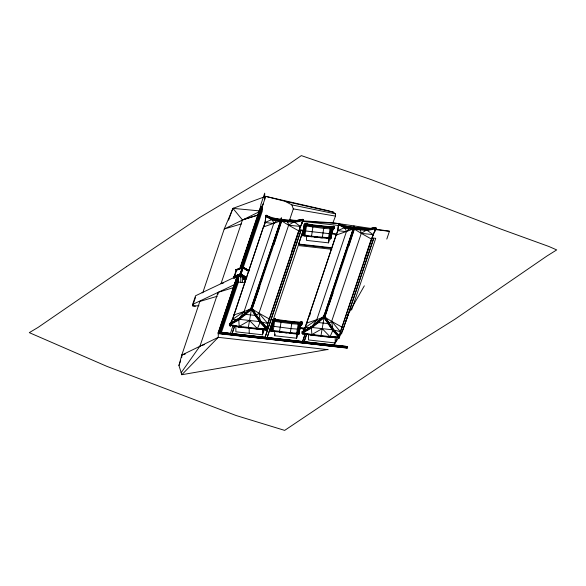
<?xml version="1.0" encoding="UTF-8"?>
<svg xmlns="http://www.w3.org/2000/svg" width="586" height="586" viewBox="0 0 586 586"><rect width="100%" height="100%" fill="white"/><g stroke="black" fill="none" stroke-linecap="round" stroke-linejoin="round"><path stroke-width="0.88" d="M236.92 278.724L236.92 277.141M264.704 199.401L264.704 193.168L260.792 204.77L260.792 206.704M281.09 219.391L250.867 308.492L250.867 309.225L281.09 219.391L281.514 219.442L281.859 219.845L271.941 250.076L251.965 309.349M323.523 317.378L353.417 227.873L354.178 227.595L354.515 227.998L344.597 258.228L324.622 317.502L323.523 317.378L353.754 227.551M347.256 348.121L218.204 333.309L218.424 332.072L347.483 346.553L347.271 347.798L218.204 333.309M275.523 318.982L274.841 320.352L275.523 318.982L274.607 318.799M307.167 223.354L306.471 223.427L306.419 224.116L307.167 223.354L307.328 224.306M301.058 321.853L300.999 322.542L301.922 322.564L301.768 321.655L300.435 322.527L301.307 321.648M332.863 227.17L332.914 226.482L333.624 226.284L333.786 227.192M307.379 223.61L305.797 224.812L306.471 223.427M306.698 224.987L306.764 224.292L306.097 223.94L304.881 224.628L305.797 224.812M332.233 227.851L333.163 226.277M300.816 322.578L300.684 324.322L291.909 323.75L272.351 321.143L272.483 319.399L292.04 322L300.816 322.578L298.933 334.13L296.626 334.064L270.6 330.951L272.541 320.579M274.849 320.447L274.79 319.846L273.135 331.134L271.113 330.738L270.886 331.207L271.047 330.533M292.099 322.608L292.04 322L290.158 333.559L290.319 333.09L292.81 333.478M302.464 235.579L304.346 224.028L313.122 225.42L332.672 227.207L332.636 229.258L330.79 238.758L304.764 236.026L302.464 235.579L304.346 224.028M330.431 227.734L330.372 227.134L328.49 237.865L328.504 242.853L306.515 240.385L306.515 235.865M332.54 228.95L332.672 227.207M302.625 322.337L300.779 323.809L298.648 334.32L300.493 325.706L302.112 324.234L302.625 322.337L293.85 321.765L275.383 319.37M331.39 235.689L332.35 230.335L334.481 227.793L334.481 226.965L334.005 226.95L333.163 227.873L333.844 226.496M233.521 276.753L233.821 277.215L240.026 274.929L242.692 266.784L243.065 266.828L240.663 273.984L233.521 276.753L240.055 274.138M242.348 267.319L235.777 269.736M248.64 271.428L243.212 268.212L243.241 267.414L262.264 211.165L262.579 207.305L240.026 274.197M265.011 223.185L265.905 215.831L265.011 223.185L263.649 226.958M336.313 235.111L337.668 231.338L338.569 223.984L354.134 228.306M337.668 231.338L338.569 223.984M266.022 328.797L266.425 327.845L267.018 327.867L266.022 328.797L259.906 322.205L255.481 316.022L251.094 309.166L252.214 308.397M338.679 336.95L339.089 335.998L339.675 336.02L338.679 336.95L332.562 330.358L323.75 317.319L324.351 316.616L324.878 316.557L329.244 323.384L329.054 323.802M251.409 309.547L248.222 328.109L248.325 327.603M324.065 317.7L320.879 336.269L320.981 335.756M275.903 220.182L272.365 219.369L265.011 222.468L232.327 319.546L229.338 325.157L239.235 327.105L257.203 329.12L266.813 329.369L267.714 323.516L300.398 226.438L303.387 220.036L302.955 219.296L294.165 220.944L281.324 220.006M252.295 309.108L258.99 313.21L267.714 323.516L266.813 329.369L266.337 328.819M312.367 326.021L316.77 319.7L346.392 231.697L345.022 227.529L337.668 230.62L304.991 327.699L302.002 333.317L311.899 335.258L329.867 337.272L339.477 337.521L340.371 331.669L373.055 234.598L376.044 228.196L374.337 228.511M324.952 317.268L331.647 321.37L340.371 331.669L339.477 337.521L339.001 336.972M302.588 220.131L302.955 219.296M273.926 244.75L281.859 220.556L294.487 221.669L303.314 220.014L303.196 220.68L294.297 222.343L281.478 221.2L281.522 219.816M354.178 227.969L366.821 229.097L375.619 227.449L375.978 228.166L375.853 228.833L366.961 230.503L354.134 229.36L354.413 228.174L353.841 228.137L360.756 229.104L360.522 230.291M272.204 322.783L270.6 330.951M272.351 321.97L272.483 319.399M272.387 326.197L271.926 326.124L273.061 320.41L273.75 320.754L273.75 321.414M273.515 320.505L271.919 328.79L272.219 329.31L271.296 329.164L273.061 320.41M273.75 320.754L272.219 329.31M304.691 225.2L303.109 233.426L304.083 233.939L305.379 225.134L304.691 225.2L303.592 231.529M304.925 225.039L302.94 234.847M305.379 225.134L303.782 233.426L304.083 233.939M305.606 225.383L304.031 233.572M299.285 323.619L297.761 332.174L298.67 332.233L300.2 323.64L299.512 323.421L299.285 324.278M299.16 324.93L297.761 332.174M299.512 323.421L297.703 331.808M299.973 323.435L298.611 331.866M298.45 333.288L300.2 323.64M299.798 328.387L300.244 325.955M300.398 325.142L302.339 323.157L302.112 324.234M332.064 228.269L330.526 236.861L329.566 236.436L331.149 228.247L331.83 228.064L330.314 237.916M331.376 228.049L330.248 233.763L304.251 230.825M331.83 228.064L330.475 236.495M331.229 236.048L330.504 238.949L332.35 229.251L332.35 231.096L331.918 231.089M218.373 332.225L347.483 346.553M233.382 325.604L239.235 327.105L239.337 326.592L241.183 327.098M262.682 328.936L257.203 329.12L257.305 328.614L255.511 328.409M306.038 333.756L311.899 335.258L312.001 334.745M335.346 337.096L329.867 337.272L329.969 336.767M271.084 330.218L272.08 325.721L272.849 326.27M272.168 328.944L272.79 325.933M298.933 334.13L299.776 329.193M329.618 236.803L330.394 233.338L331.639 233.821L332.636 228.437L334.481 226.965M330.79 238.758L331.639 233.821L331.354 234.642M347.388 347.124L218.19 332.636L218.856 332.101L236.978 278.284M241.066 268.036L261.752 206.602C261.759 205.789 259.92 207.114 260.792 207.1L240.399 267.677M267.018 327.867L260.946 321.326L259.906 322.205L260.946 321.326L256.404 315.136L255.481 316.022M332.562 330.358L333.61 329.479L324.703 316.477M233.382 208.206L232.21 210.11L228.599 220.175M333.969 228.862C334.892 226.313 332.269 230.357 334.481 227.793M327.2 349.578L181.836 374.71L178.95 365.51L181.785 355.072L199.841 301.453L217.208 296.274M294.297 222.343L294.165 220.944L287.536 220.915L294.392 221.156L303.189 219.508M366.961 230.503L366.821 229.097L374.483 227.786M232.569 319.502L263.378 226.994L280.35 220.981M303.387 220.036L300.398 227.156L267.714 324.234M305.225 327.655L336.034 235.154L353.006 229.133M376.044 228.196L373.055 235.308L340.371 332.387M281.514 219.442L251.628 308.207L251.965 308.617M354.178 227.595L324.292 316.359L324.629 316.77M348.853 245.988L354.523 228.708M218.19 333.639L347.315 347.938M218.541 332.599L218.424 332.072L347.666 346.897M262.184 206.88L263.29 203.576M195.424 306.192L192.633 305.877L192.633 304.434L195.548 295.769L234.466 277.317M192.633 305.877L195.548 297.212M181.111 372.813L200.024 345.996L218.073 292.377L233.704 287.55M245.922 279.214L240.326 275.896L233.953 278.24L233.682 277.632L236.37 269.641L243.468 267.45M233.953 278.24L236.378 271.047M218.19 332.636L236.847 277.193M239.557 269.091L260.536 206.785M235.323 282.635L234.913 283.858L234.913 282.943M235.609 281.778L237.052 277.5M218.512 332.672L236.663 277.683L237.264 277.434M237.381 276.812L237.337 278.526C238.451 277.2 235.953 277.068 237.337 277.852M240.45 267.97L261.136 206.528M237.726 276.277L219.018 332.123L219.472 332.167L237.879 277.5L237.652 277.149L219.245 331.822M240.612 267.985L261.393 206.287M240.839 267.692L261.524 206.25M219.376 331.888L237.784 277.222M240.971 267.758L261.656 206.316M219.472 332.02L237.879 277.346M241.066 267.89L261.752 206.448M238.041 277.522L219.633 332.189L220.241 332.577L238.641 277.911L237.879 277.5M241.227 268.058L261.752 206.602M262.147 206.997L265.722 196.376L327.786 210.586L333.463 212.176L335.412 213.846L335.507 216.102L332.914 222.775L302.222 220.797M219.984 332.833L223.12 323.523M224.262 320.124L238.707 278.204L220.307 332.87M243 264.462L253.093 234.481M261.971 208.118L253.709 233.66M242.121 267.582L262.513 207.005L261.913 206.616M242.692 266.784L239.879 275.347L240.157 275.955M240.465 274.761L240.282 273.97L233.477 276.555M246.34 278.247L240.912 275.024L240.663 274.167L243.065 266.828M240.912 274.299L243.065 267.011M221.427 332.467L238.392 282.064L238.392 278.167M243.322 267.143L240.494 275.991M240.956 276.138L240.326 277.119L240.67 276.109M243.63 279.229L244.274 278.255L243.63 279.229C242.487 277.632 245.029 278.079 243.63 278.562M230.21 325.223L230.32 326.219M230.401 333.463L233.023 325.67M232.071 333.295L234.7 325.494M232.071 333.903L234.7 326.094M253.291 303.482L257.071 292.26M258.521 287.953L273.039 244.816M295.586 220.658L289.601 219.984L293.315 208.902L291.828 204.888L285.184 201.335L265.722 196.376L232.942 208.367L242.458 219.94L220.995 283.712L223.596 282.906M264.132 329.281L262.733 333.449L262.733 329.339M235.858 325.963L235.858 331.801L262.543 334.796L264.586 328.739M291.476 252.148L298.157 232.305M266.015 329.083L265.963 330.563L266.073 328.9M264.791 337.866L300.977 230.379L299.197 230.173M265.084 337.609L300.977 230.379M266.857 338.217L271.34 324.908L267.135 337.866M298.567 244.516L303.05 230.723L298.567 244.516L331.713 248.237M271.677 324.38L298.23 245.527L331.83 249.299M302.903 235.162L302.75 235.836L302.977 235.367L304.317 235.631M298.296 333.317L296.641 338.225L274.658 335.756L275.208 334.123M281.258 320.791L279.375 332.35L279.537 331.874L281.397 332.284M298.508 322.505L296.626 333.236L296.641 338.225M328.49 238.692L328.643 238.216L330.731 238.48L326.285 238.231M296.626 334.064L296.787 333.588M328.504 242.853L330.152 237.945M330.504 238.751L330.665 238.275M298.648 334.123L298.809 333.646L296.853 333.793M302.969 333.39L303.079 334.386M309.555 315.957L310.426 313.364M302.273 342.187L305.079 333.874M302.559 341.843L305.357 333.522M303.863 342.253L306.786 333.588M304.156 341.99L306.786 334.181M326.534 309.906L330.306 298.692M331.757 294.377L345.41 253.833M346.575 250.383L348.025 246.069M308.514 334.613L308.514 339.953L335.199 342.949L337.236 336.906M364.712 258.58L370.813 240.458M341.47 334.079L373.641 238.531L371.824 238.326M345.996 321.245L373.641 238.531M351.593 310.001L375.729 238.319L372.088 237.909M386.797 239.073L389.47 231.192L375.443 229.104M252.258 308.507L259.84 286.576M324.915 316.66L327.83 308.229M329.002 304.852L333.082 293.044M178.95 365.51L180.649 360.624M348.604 313.488L342.905 329.815L339.375 336.049M281.177 220.929L280.716 221.12L280.679 219.904L281.427 220.014L281.632 220.746M353.834 229.082L353.38 229.273L353.343 228.057L354.083 228.166L354.296 228.899M287.865 222.138L288.1 220.951L281.756 220.021M232.701 208.946L224.226 229.023L202.756 292.788L202.016 292.707M256.397 315.649L256.587 315.231L252.039 308.317M328.138 324.183L329.244 323.384M389.412 231.316L374.967 229.565M374.644 230.51L375.348 229.001L376.044 228.906M257.203 329.12L260.36 321.699L267.714 323.516M329.867 337.272L333.024 329.852L311.386 327.42L311.899 335.258M271.904 219.831L265.788 216.483L265.949 215.326L272.695 218.746L277.053 219.743L271.992 218.644L271.904 219.831L275.442 220.644M344.568 227.991L338.444 224.636L338.605 223.478L345.352 226.899L344.649 226.797L344.568 227.991L348.106 228.796M230.137 324.769L229.536 323.516L230.137 324.769L239.029 319.861L251.848 309.247L250.969 308.199L251.248 308.705M302.794 332.921L302.193 331.676L302.794 332.921L311.693 328.014L324.512 317.4C319.641 311.181 337.763 337.939 338.759 336.393M347.725 315.041L364.331 285.814M338.488 337.609L336.276 341.506L333.068 345.535M299.622 227.309L299.871 226.892M230.62 323.062L229.338 325.157L230.034 324.747M231.477 321.663L232.327 319.546L244.106 311.54L250.72 308.976M303.277 331.215L302.002 333.317L302.691 332.899M304.134 329.815L304.991 327.699L316.77 319.7L323.384 317.129M245.468 314.902L244.626 313.818L250.969 308.199M318.125 323.054L317.282 321.97L323.626 316.352M239.711 317.861L244.106 311.54L273.735 223.544L276.782 220.38M238.429 319.319L238.334 318.667L239.029 319.861M311.085 327.471L310.99 326.827L311.693 328.014M305.306 224.709L306.712 223.266M314.081 226.108L314.931 225.185L332.181 226.899L331.332 227.822M333.624 226.284L331.339 227.676L332.548 226.95L333.222 227.178L332.028 227.493M274.856 318.638L273.992 319.473L274.9 319.663L273.94 320.183L273.252 319.846L274.233 319.311M275.31 318.725L273.713 319.934M282.218 321.48L283.067 320.557M293 322.688L293.85 321.765M301.768 321.655L300.164 322.864M301.98 321.868L300.391 323.076L300.391 323.736L302.142 322.322M302.625 323.164L300.493 324.622L300.493 326.468M349.446 228.54L346.392 231.697L337.668 230.62M181.836 374.71L218.256 337.346L218.256 333.449M250.867 308.492L251.628 308.207M323.523 316.645L324.292 316.359M260.785 279.822L261.546 279.537L261.883 279.947M333.441 287.975L334.203 287.689L334.547 288.1M270.842 249.951L271.941 250.076M343.499 258.111L344.597 258.228M251.204 308.412L238.561 318.879L229.763 323.728M251.541 308.8L238.846 319.319L230.012 324.19M323.86 316.565L311.225 327.032L302.427 331.881M324.205 316.96L311.503 327.479L302.676 332.343M238.238 318.777L244.626 313.818M240.157 318.169L242.304 316.513M243.732 315.407L245.16 314.308L255.935 315.517L254.961 313.993M310.895 326.929L317.282 321.97M312.821 326.321L317.824 322.461L328.6 323.67M256.551 315.056L258.99 313.21L288.62 225.214L287.558 221.589M329.207 323.208L331.647 321.37L361.276 233.367L360.222 229.749M267.656 216.337L283.177 220.585L284.503 219.625L284.503 220.343M229.338 324.446L239.235 326.387L249.548 320.483L257.203 328.402L266.813 328.651M304.346 331.302L302.002 332.599L311.899 334.54L322.205 328.636L329.867 336.562L339.477 336.804M229.412 323.64L238.334 318.667M302.068 331.801L310.99 326.827M305.57 224.563L306.551 224.035M332.636 229.258L333.639 228.716L333.639 227.888M272.541 321.399L272.827 321.458M181.785 357.372L181.785 355.072L218.256 337.346L328.233 349.688M259.202 211.78L224.226 229.023L241.593 223.845M192.633 304.434L234.722 284.488M329.566 236.436L330.233 236.37M241.659 268.058L236.231 270.058L235.836 269.567M242.318 268.11L236.114 270.395L235.821 269.934M234.708 276.592L238.59 275.164M240.582 274.424L240.135 274.592L240.106 273.97M240.077 274.761L240.524 274.592M233.682 277.632L239.879 275.347L246.201 278.665M303.109 233.426L303.782 233.426M271.245 328.797L271.919 328.79M258.294 214.828L242.458 219.94L258.089 215.113M272.08 325.721L271.926 326.124M200.024 345.996L204.36 344.656M181.785 355.072L185.264 354.039M242.692 266.967L242.436 267.773M234.283 315.568L233.748 315.708L233.748 314.997L244.106 311.54L244.897 313.62M306.939 323.721L306.412 323.868L306.412 323.15L316.77 319.7L317.561 321.773M273.94 218.996L275.523 218.622L293.491 220.636L298.889 220.307M346.597 227.148L348.179 226.775L366.147 228.789L371.546 228.467M293.879 221.12L302.713 219.464M375.853 227.661L367.056 229.309L360.2 229.067L360.756 229.104M375.978 228.166L367.144 229.822L354.442 228.686M332.042 230.239L333.317 229.968L333.317 229.514M300.179 325.611L301.453 325.34L301.453 324.886M302.691 220.841L303.387 220.754M193.658 305.995L198.954 305.716M232.327 319.546L237.813 319.311M304.991 327.699L310.477 327.464M325.596 210.594L327.786 210.586M283.177 220.585L293.491 220.636M366.147 228.789L355.841 228.738L357.16 227.778L357.16 228.496M300.684 322.322L301.358 322.549L301.299 323.245L300.838 323.238L301.775 323.26L301.49 324.08M263.488 329.046L266.11 329.098M330.299 227.353L332.731 227.412M332.54 227.976L312.983 226.196L304.215 224.797M330.79 237.931L311.239 236.151L302.464 234.752M300.743 322.798L291.967 322.227M300.684 323.347L291.909 322.776L272.351 320.168M298.933 333.302L290.158 332.731L270.6 330.123M337.573 223.471L302.442 221.427L338.708 225.493M281.031 219.757L276.321 219.633L271.992 218.644L265.949 215.326M281.427 220.014L276.321 219.633L276.138 220.116L276.328 220.841L280.716 221.12M280.511 220.387L271.779 219.12L265.707 215.787M353.695 227.91L345.007 226.65M353.343 228.057L344.649 226.797L338.605 223.478M354.083 228.166L349.329 227.639L348.795 228.269L348.985 229.001L353.38 229.273M353.168 228.54L344.436 227.273L338.364 223.947M289.587 219.984L299.519 220.622M297.915 331.713L298.369 331.742M330.431 227.339L304.273 224.248M291.125 333.148L292.744 333.273M232.942 208.367L259.019 210.835M300.398 227.156L300.398 226.438L288.62 225.214L281.917 221.112M373.055 235.308L373.055 234.598L361.276 233.367L354.581 229.265M345.051 226.203L368.623 228.855M301.944 222.314L302.523 222.38M374.703 230.481L375.282 230.547M275.969 219.779L278.672 220.08M286.781 220.988L288.59 221.193M349.527 228.035L351.329 228.232M360.346 229.243L362.148 229.448M309.848 236.473L311.466 236.707L313.122 225.42L315.876 225.932M317.671 226.13L323.963 226.841L323.963 227.236M299.314 229.741L303.863 230.254M331.149 233.316L336.613 233.924M331.713 233.939L337.089 234.547M329.61 236.715L330.526 236.817M315.891 237.008L317.685 237.213M314.162 237.015L317.751 237.418M319.553 237.616L322.241 237.916L323.963 226.841M298.567 244.032L331.713 247.753M240.026 274.929L240.912 275.024M240.758 276.782L240.187 276.717L240.187 275.574L234.415 277.705L240.758 276.306L245.695 278.929M238.48 282.078L244.699 282.774M301.006 322.417L301.922 322.52M292.099 322.212L274.717 320.066M259.459 321.597L238.729 319.267L239.235 327.105M299.834 327.537L305.284 328.153M299.49 328.065L304.94 328.673M302.215 328.856L304.031 329.061M239.235 326.387L257.203 328.402M311.899 334.54L329.867 336.562M312.895 334.848L314.697 335.053M318.286 335.456L320.081 335.653M242.978 327.296L246.574 327.699M248.369 327.904L257.357 328.907M319.231 335.851L308.763 334.394M321.033 336.056L324.622 336.459M326.424 336.664L330.013 337.067M284.093 332.584L286.788 332.885M218.351 332.401L347.417 346.883M218.351 332.548L347.417 347.037M265.011 222.468L273.735 223.544L272.365 219.369M354.633 228.928L356.229 229.163M357.826 229.397L359.423 229.631M281.177 220.658L282.774 220.893M285.17 221.244L286.766 221.479M306.156 224.614L306.156 223.786L314.931 225.185M305.804 235.88L308.229 236.231M274.753 331.368L277.178 331.727M332.914 222.775L371.839 228.569M293.315 208.902L335.507 216.102M304.405 224.233L306.705 224.68L304.764 236.026M304.215 225.771L323.765 228.379L331.149 228.906L331.149 228.247M274.775 319.253L274.292 319.158L274.292 319.985M272.409 319.619L274.849 320.051M271.736 326.9L271.45 326.014L291.008 328.621L298.384 329.156L298.985 328.746L299.292 329.2M303.021 333.244L307.123 334.064M230.357 325.091L239.388 326.893M291.828 204.888L335.412 213.846M285.184 201.335L333.463 212.176M333.837 330.05L340.371 331.669M233.536 276.387L233.931 276.878M338.569 224.702L339.045 224.921M265.905 216.549L266.388 216.769M371.106 239.601L371.634 239.864L371.634 239.147L361.276 233.367L366.653 229.954L373.055 234.598M298.442 231.441L298.97 231.704L298.97 230.994L288.62 225.214L293.996 221.801L300.398 226.438M340.715 225.171L342.869 226.35M266.3 215.179L272.695 218.746M243.241 267.414L249.079 270.879M243.212 267.641L248.991 271.062M243.322 267.875L247.973 270.629M246.845 277.53L241 274.065L241.029 274.688M246.054 277.266L240.941 274.233L246.691 277.881M241.806 275.149L246.457 277.911M240.472 275.471L245.087 278.211M338.957 223.332L339.36 224.255M333.39 329.339L339.675 336.02M339.089 335.998L333.038 329.486L324.351 316.616M260.733 321.187L266.776 327.699M260.382 321.326L266.425 327.845M266.103 328.241L260.03 321.699L251.299 308.778M330.072 325.728L331.544 327.794M260.821 321.831L251.687 308.463M326.131 319.231L327.589 321.516M304.713 230.899L303.936 230.349L303.782 230.759M332.885 329.002L331.647 321.37L342.004 327.142L342.004 327.86M260.228 320.85L258.99 313.21L269.348 318.989L269.348 319.707M266.623 215.414L266.703 216.102M353.417 227.873L353.417 228.584M338.833 337.067L338.723 338.73L339.03 337.28L339.03 338.225L338.452 338.159L338.452 337.221M335.199 337.602L335.199 342.949M313.18 225.632L313.18 226.028M308.456 224.233L308.456 225.061M303.306 230.642L303.306 231.47M299.527 330.607L299.527 331.061M274.658 331.237L274.658 335.756M262.543 329.449L262.543 334.796M249.197 327.955L249.197 333.302M244.699 278.028L244.699 282.877M243.93 278.592L243.93 279.266M242.553 276.966L242.553 282.401M240.758 275.64L240.809 282.357M240.612 276.768L240.612 277.149M240.326 276.731L240.326 277.119M237.674 276.841L237.674 277.515M218.073 292.377L218.073 294.194M251.826 305.474L251.416 308.185L251.826 305.474M281.302 217.919L280.899 220.629L281.302 217.919M302.325 222.167L302.215 222.892L302.325 222.167M324.483 313.627L324.08 316.337L324.483 313.627M353.966 226.071L353.556 228.782L353.966 226.071M375.084 230.335L374.974 231.06L375.084 230.335M126.437 266.696L38.031 327.435L29.3 332.643L106.989 366.397L236.107 415.518L284.671 430.388L385.398 362.829L454.839 319.297L546.841 256.089L556.7 249.907L548.818 246.457L501.162 229.177L372.037 179.924L301.336 155.612L287.88 164.856L199.474 217.618L126.437 266.696M230.518 325.105L229.939 325.04L229.939 325.977L230.518 326.043L230.518 325.105M266.271 329.112L265.692 329.054L265.692 329.991L266.271 330.057L266.271 329.112M303.277 333.273L302.698 333.207L302.698 334.145L303.277 334.21L303.277 333.273M248.405 270.278L243.3 267.245L248.383 270.3"/></g></svg>
